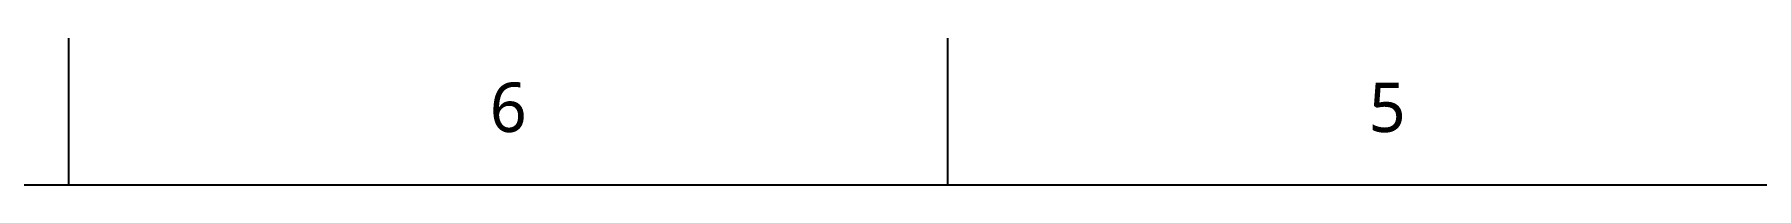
# Model space of a CAD drawing. Extents: x 0.1 to 34, y 0 to 22.
# Drawn here: x 8.37 to 16.7, y 21.25 to 21.96 of the extents above; entities that cross this region are included whole.
import ezdxf

# ---------------------------------------------------------------- set-up
doc = ezdxf.new("R2010")
doc.units = 0
doc.header["$LTSCALE"] = 0.5
doc.header["$MEASUREMENT"] = 0
doc.layers.add('BORDER_FRAME', color=7, linetype='CONTINUOUS')
doc.layers.add('BORDER_ZONES', color=7, linetype='CONTINUOUS')
doc.styles.add('ONSHAPE-STANDARD', font='NotoSans-Regular.ttf')

msp = doc.modelspace()

# ---------------------------------------------------------------- linework, layer by layer
at = {"layer": 'BORDER_FRAME'}
msp.add_line((0.7875, 21.25), (33.2875, 21.25), dxfattribs=at)
at = {"layer": 'BORDER_ZONES'}
for p, q in [((8.5375, 21.25), (8.5375, 21.9625)), ((12.7875, 21.25), (12.7875, 21.9625))]:
    msp.add_line(p, q, dxfattribs=at)

# ---------------------------------------------------------------- texts
at = {"layer": 'BORDER_ZONES', "char_height": 0.24, "attachment_point": 5, "style": 'ONSHAPE-STANDARD'}
for s, insert in [('6', (10.6625, 21.625)), ('5', (14.9125, 21.625))]:
    msp.add_mtext(s, dxfattribs=dict(at, insert=insert))

doc.saveas('drawing.dxf')
